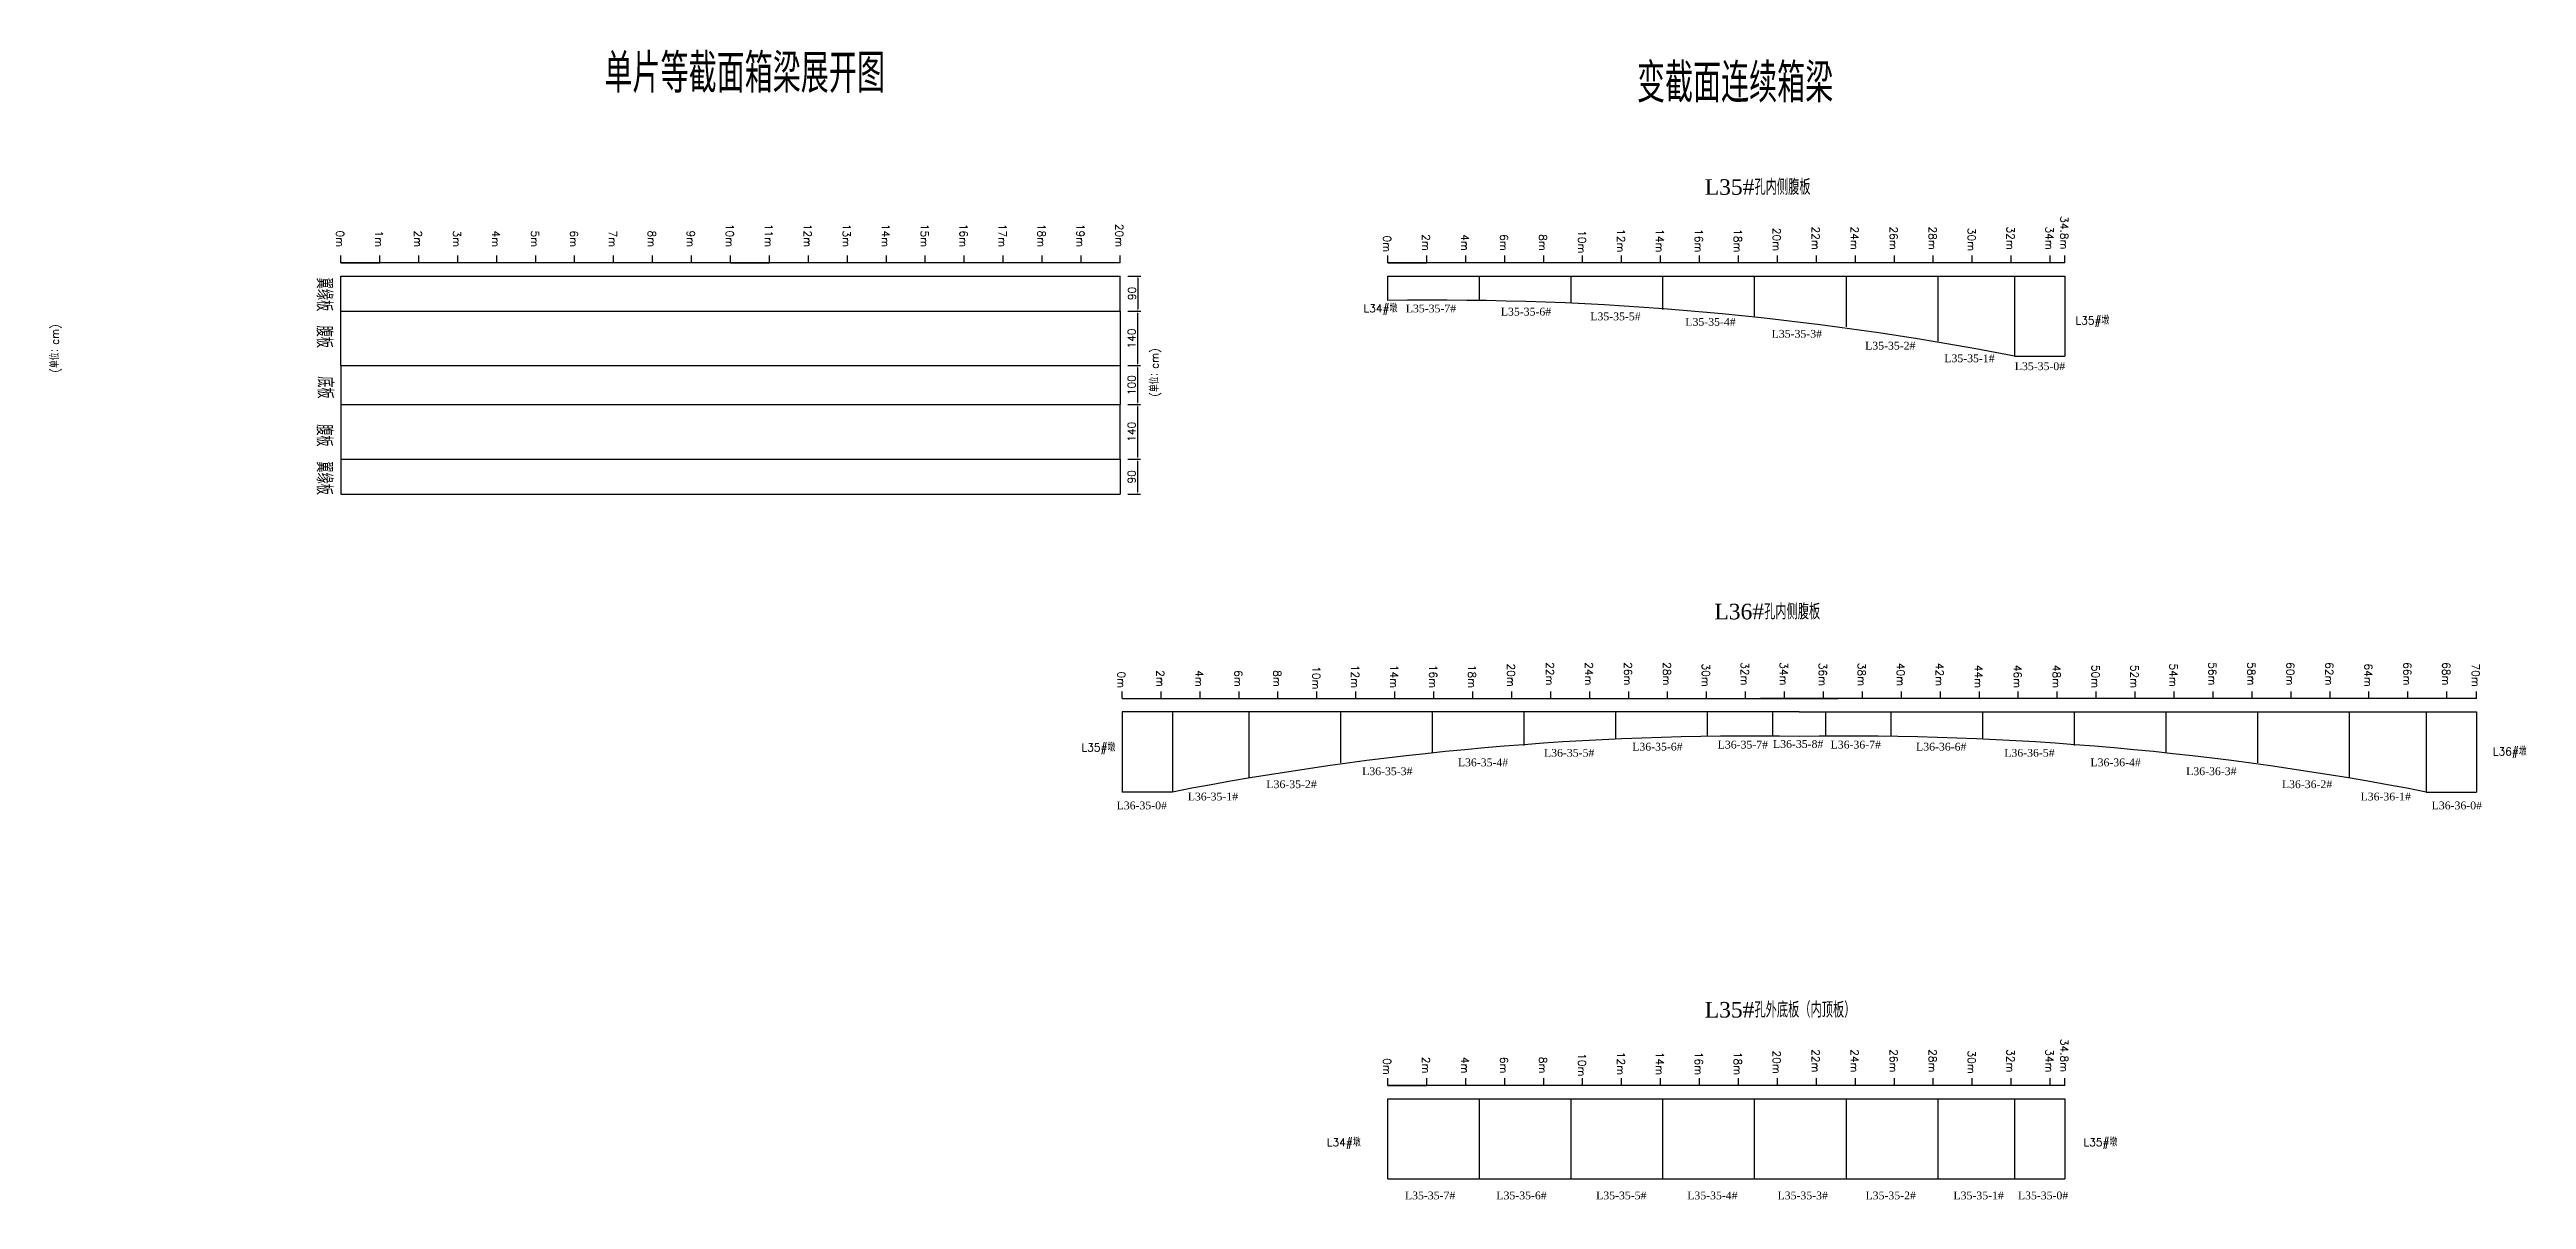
# Model space of a CAD drawing. Header units: millimetres. Extents: x -1282 to 12907, y -5521 to 1235.
# Drawn here: x 6550 to 12907, y -1802 to 1149 of the extents above; entities that cross this region are included whole.
import ezdxf

# ---------------------------------------------------------------- set-up
doc = ezdxf.new("R2010")
doc.units = ezdxf.units.MM
doc.layers.add('底图', color=7, linetype='Continuous')
doc.styles.get("Standard").update_dxf_attribs({"font": 'txt', "bigfont": 'gbcbig.shx'})
doc.dimstyles.new('ISO-25', dxfattribs={"dimtxt": 20, "dimasz": 5, "dimexe": 8, "dimexo": 20, "dimgap": 5, "dimtad": 1, "dimtxsty": 'Standard', "dimcen": 10, "dimadec": 0, "dimazin": 0, "dimtfac": 1, "dimtmove": 0, "dimatfit": 3, "dimfxl": 1, "dimarcsym": 0})

# ---------------------------------------------------------------- blocks, each defined once
blk = doc.blocks.new('*D23')
at = {"layer": 'Defpoints', "color": 0}
for p in [(9297.9, 477.8), (9297.9, 337.8), (9342.6, 337.8)]:
    blk.add_point(p, dxfattribs=at)
at = {"layer": '底图', "color": 0, "lineweight": -2}
for p, q in [((9317.9, 477.8), (9350.6, 477.8)), ((9342.6, 472.8), (9342.6, 342.8)), ((9317.9, 337.8), (9350.6, 337.8))]:
    blk.add_line(p, q, dxfattribs=at)
at = {"layer": '底图', "color": 0}
for points in [[(9341.7, 472.8), (9343.4, 472.8), (9342.6, 477.8)], [(9341.7, 342.8), (9343.4, 342.8), (9342.6, 337.8)]]:
    blk.add_solid(points, dxfattribs=at)
at = {"layer": '底图', "color": 0, "insert": (9327.6, 407.8), "char_height": 20, "attachment_point": 5, "rotation": 90}
blk.add_mtext('140', dxfattribs=at)
blk = doc.blocks.new('*D18')
at = {"layer": 'Defpoints', "color": 0}
for p in [(9297.9, 337.8), (9297.9, 237.8), (9342.6, 237.8)]:
    blk.add_point(p, dxfattribs=at)
at = {"layer": '底图', "color": 0, "lineweight": -2}
for p, q in [((9317.9, 337.8), (9350.6, 337.8)), ((9342.6, 332.8), (9342.6, 242.8)), ((9317.9, 237.8), (9350.6, 237.8))]:
    blk.add_line(p, q, dxfattribs=at)
at = {"layer": '底图', "color": 0}
for points in [[(9341.7, 332.8), (9343.4, 332.8), (9342.6, 337.8)], [(9341.7, 242.8), (9343.4, 242.8), (9342.6, 237.8)]]:
    blk.add_solid(points, dxfattribs=at)
at = {"layer": '底图', "color": 0, "insert": (9327.6, 287.8), "char_height": 20, "attachment_point": 5, "rotation": 90}
blk.add_mtext('100', dxfattribs=at)
blk = doc.blocks.new('*D19')
at = {"layer": 'Defpoints', "color": 0}
for p in [(9297.9, 237.8), (9297.9, 97.8), (9342.6, 97.8)]:
    blk.add_point(p, dxfattribs=at)
at = {"layer": '底图', "color": 0, "lineweight": -2}
for p, q in [((9317.9, 237.8), (9350.6, 237.8)), ((9342.6, 232.8), (9342.6, 102.8)), ((9317.9, 97.8), (9350.6, 97.8))]:
    blk.add_line(p, q, dxfattribs=at)
at = {"layer": '底图', "color": 0}
for points in [[(9341.7, 232.8), (9343.4, 232.8), (9342.6, 237.8)], [(9341.7, 102.8), (9343.4, 102.8), (9342.6, 97.8)]]:
    blk.add_solid(points, dxfattribs=at)
at = {"layer": '底图', "color": 0, "insert": (9327.6, 167.8), "char_height": 20, "attachment_point": 5, "rotation": 90}
blk.add_mtext('140', dxfattribs=at)
blk = doc.blocks.new('*D20')
at = {"layer": 'Defpoints', "color": 0}
for p in [(9297.9, 97.8), (9297.9, 7.8), (9342.6, 7.8)]:
    blk.add_point(p, dxfattribs=at)
at = {"layer": '底图', "color": 0, "lineweight": -2}
for p, q in [((9317.9, 97.8), (9350.6, 97.8)), ((9342.6, 92.8), (9342.6, 12.8)), ((9317.9, 7.8), (9350.6, 7.8))]:
    blk.add_line(p, q, dxfattribs=at)
at = {"layer": '底图', "color": 0}
for points in [[(9341.7, 92.8), (9343.4, 92.8), (9342.6, 97.8)], [(9341.7, 12.8), (9343.4, 12.8), (9342.6, 7.8)]]:
    blk.add_solid(points, dxfattribs=at)
at = {"layer": '底图', "color": 0, "insert": (9327.6, 52.8), "char_height": 20, "attachment_point": 5, "rotation": 90}
blk.add_mtext('90', dxfattribs=at)
blk = doc.blocks.new('*D21')
at = {"layer": 'Defpoints', "color": 0}
for p in [(9297.9, 567.8), (9297.9, 477.8), (9343.4, 477.8)]:
    blk.add_point(p, dxfattribs=at)
at = {"layer": '底图', "color": 0, "lineweight": -2}
for p, q in [((9317.9, 567.8), (9351.4, 567.8)), ((9343.4, 562.8), (9343.4, 482.8)), ((9317.9, 477.8), (9351.4, 477.8))]:
    blk.add_line(p, q, dxfattribs=at)
at = {"layer": '底图', "color": 0}
for points in [[(9342.6, 562.8), (9344.2, 562.8), (9343.4, 567.8)], [(9342.6, 482.8), (9344.2, 482.8), (9343.4, 477.8)]]:
    blk.add_solid(points, dxfattribs=at)
at = {"layer": '底图', "color": 0, "insert": (9328.4, 522.8), "char_height": 20, "attachment_point": 5, "rotation": 90}
blk.add_mtext('90', dxfattribs=at)

msp = doc.modelspace()

# ---------------------------------------------------------------- linework, layer by layer
at = {"layer": '底图'}
for p, q in [((7297.922, 601.901), (7297.922, 620.508)), ((8297.922, 601.901), (7297.922, 601.901)), ((7297.922, 601.901), (7397.922, 601.901)), ((7397.922, 601.901), (7397.922, 620.508)), ((7497.922, 601.901), (7497.922, 620.508)), ((7597.922, 601.901), (7597.922, 620.508)), ((7697.922, 601.901), (7697.922, 620.508)), ((7797.922, 601.901), (7797.922, 620.508)), ((7897.922, 601.901), (7897.922, 620.508)), ((7997.922, 601.901), (7997.922, 620.508)), ((8097.922, 601.901), (8097.922, 620.508)), ((8197.922, 601.901), (8197.922, 620.508)), ((8297.922, 601.901), (8297.922, 620.508)), ((8297.922, 601.901), (8297.922, 620.508)), ((9297.922, 601.901), (8297.922, 601.901)), ((8297.922, 601.901), (8397.922, 601.901)), ((8397.922, 601.901), (8397.922, 620.508)), ((8497.922, 601.901), (8497.922, 620.508)), ((8597.922, 601.901), (8597.922, 620.508)), ((8697.922, 601.901), (8697.922, 620.508)), ((8797.922, 601.901), (8797.922, 620.508)), ((8897.922, 601.901), (8897.922, 620.508)), ((8997.922, 601.901), (8997.922, 620.508)), ((9097.922, 601.901), (9097.922, 620.508)), ((9197.922, 601.901), (9197.922, 620.508)), ((9297.922, 601.901), (9297.922, 620.508)), ((9984.933, 601.901), (9984.933, 620.508)), ((11722.84, 601.901), (9984.933, 601.901)), ((9984.933, 601.901), (10084.933, 601.901)), ((10084.933, 601.901), (10084.933, 620.508)), ((10184.933, 601.901), (10184.933, 620.508)), ((10284.933, 601.901), (10284.933, 620.508)), ((10384.933, 601.901), (10384.933, 620.508)), ((10484.933, 601.901), (10484.933, 620.508)), ((10584.933, 601.901), (10584.933, 620.508)), ((10684.933, 601.901), (10684.933, 620.508)), ((10784.933, 601.901), (10784.933, 620.508)), ((10884.933, 601.901), (10884.933, 620.508)), ((10984.933, 601.901), (10984.933, 620.508)), ((11084.933, 601.901), (11084.933, 620.508)), ((11184.933, 601.901), (11184.933, 620.508)), ((11284.933, 601.901), (11284.933, 620.508)), ((11384.933, 601.901), (11384.933, 620.508)), ((11484.933, 601.901), (11484.933, 620.508)), ((11584.933, 601.901), (11584.933, 620.508)), ((11684.933, 601.901), (11684.933, 620.508)), ((11722.84, 601.901), (11722.84, 620.508)), ((7297.922, 567.828), (9297.922, 567.828)), ((7297.922, 477.828), (7297.922, 567.828)), ((9297.922, 477.828), (9297.922, 567.828)), ((9984.933, 567.828), (11722.568, 567.828)), ((9984.933, 504.937), (9984.933, 567.828)), ((10220.295, 504.982), (10220.295, 567.828)), ((10455.657, 497.914), (10455.657, 567.828)), ((10691.019, 481.772), (10691.019, 567.828)), ((10926.38, 464.224), (10926.38, 567.828)), ((11161.742, 437.139), (11161.742, 567.828)), ((11397.104, 400.386), (11397.104, 567.828)), ((11593.63, 567.828), (11593.63, 362.158)), ((11722.568, 567.828), (11722.568, 362.158)), ((7297.922, 477.828), (9297.922, 477.828)), ((7297.922, 337.828), (7297.922, 477.828)), ((9297.922, 477.828), (9297.922, 337.828)), ((7297.922, 337.828), (7297.922, 237.828)), ((7297.922, 337.828), (9297.922, 337.828)), ((9297.922, 337.828), (9297.922, 237.828)), ((11593.63, 362.158), (11722.568, 362.158)), ((7297.922, 237.828), (7297.922, 97.828)), ((7297.922, 237.828), (9297.922, 237.828)), ((9297.922, 97.828), (9297.922, 237.828)), ((7297.922, 97.828), (9297.922, 97.828)), ((7297.922, 97.828), (7297.922, 7.828)), ((9297.922, 97.828), (9297.922, 7.828)), ((7297.922, 7.828), (9297.922, 7.828)), ((9303.056, -516.705), (9303.056, -498.098)), ((9403.056, -516.705), (9403.056, -498.098)), ((9503.056, -516.705), (9503.056, -498.098)), ((9603.056, -516.705), (9603.056, -498.098)), ((9703.056, -516.705), (9703.056, -498.098)), ((9803.056, -516.705), (9803.056, -498.098)), ((9903.056, -516.705), (9903.056, -498.098)), ((10003.056, -516.705), (10003.056, -498.098)), ((10103.056, -516.705), (10103.056, -498.098)), ((10203.056, -516.705), (10203.056, -498.098)), ((10303.056, -516.705), (10303.056, -498.098)), ((10403.056, -516.705), (10403.056, -498.098)), ((10503.056, -516.705), (10503.056, -498.098)), ((10603.056, -516.705), (10603.056, -498.098)), ((10703.056, -516.705), (10703.056, -498.098)), ((10803.056, -516.705), (10803.056, -498.098)), ((10903.056, -516.705), (10903.056, -498.098)), ((11003.056, -516.705), (11003.056, -498.098)), ((11103.056, -516.705), (11103.056, -498.098)), ((11203.056, -516.705), (11203.056, -498.098)), ((11303.056, -516.705), (11303.056, -498.098)), ((11403.056, -516.705), (11403.056, -498.098)), ((11503.056, -516.705), (11503.056, -498.098)), ((11603.056, -516.705), (11603.056, -498.098)), ((11703.056, -516.705), (11703.056, -498.098)), ((11803.056, -516.705), (11803.056, -498.098)), ((11903.056, -516.705), (11903.056, -498.098)), ((12003.056, -516.705), (12003.056, -498.098)), ((12103.056, -516.705), (12103.056, -498.098)), ((12203.056, -516.705), (12203.056, -498.098)), ((12303.056, -516.705), (12303.056, -498.098)), ((12403.056, -516.705), (12403.056, -498.098)), ((12503.056, -516.705), (12503.056, -498.098)), ((12603.056, -516.705), (12603.056, -498.098)), ((12703.056, -516.705), (12703.056, -498.098)), ((12778.869, -516.705), (12778.869, -498.098)), ((9303.056, -516.705), (11040.962, -516.705)), ((11040.962, -550.778), (9303.327, -550.778)), ((9303.327, -550.778), (9303.327, -756.448)), ((9432.266, -550.778), (9432.266, -756.448)), ((9628.792, -718.22), (9628.792, -550.778)), ((9864.153, -681.467), (9864.153, -550.778)), ((10099.515, -654.383), (10099.515, -550.778)), ((10334.877, -636.834), (10334.877, -550.778)), ((10570.239, -620.692), (10570.239, -550.778)), ((10805.601, -613.624), (10805.601, -550.778)), ((11040.962, -516.705), (10940.962, -516.705)), ((10973.235, -613.669), (10973.235, -550.778)), ((12778.869, -516.705), (11040.962, -516.705)), ((11040.962, -516.705), (11140.962, -516.705)), ((11040.962, -550.778), (12778.597, -550.778)), ((11108.689, -613.669), (11108.689, -550.778)), ((11276.324, -613.624), (11276.324, -550.778)), ((11511.686, -620.692), (11511.686, -550.778)), ((11747.048, -636.834), (11747.048, -550.778)), ((11982.409, -654.383), (11982.409, -550.778)), ((12217.771, -681.467), (12217.771, -550.778)), ((12453.133, -718.22), (12453.133, -550.778)), ((12649.659, -550.778), (12649.659, -756.448)), ((12778.597, -550.778), (12778.597, -756.448)), ((9432.266, -756.448), (9303.327, -756.448)), ((12649.659, -756.448), (12778.597, -756.448)), ((9984.933, -1509.583), (9984.933, -1490.976)), ((11722.84, -1509.583), (9984.933, -1509.583)), ((9984.933, -1509.583), (10084.933, -1509.583)), ((10084.933, -1509.583), (10084.933, -1490.976)), ((10184.933, -1509.583), (10184.933, -1490.976)), ((10284.933, -1509.583), (10284.933, -1490.976)), ((10384.933, -1509.583), (10384.933, -1490.976)), ((10484.933, -1509.583), (10484.933, -1490.976)), ((10584.933, -1509.583), (10584.933, -1490.976)), ((10684.933, -1509.583), (10684.933, -1490.976)), ((10784.933, -1509.583), (10784.933, -1490.976)), ((10884.933, -1509.583), (10884.933, -1490.976)), ((10984.933, -1509.583), (10984.933, -1490.976)), ((11084.933, -1509.583), (11084.933, -1490.976)), ((11184.933, -1509.583), (11184.933, -1490.976)), ((11284.933, -1509.583), (11284.933, -1490.976)), ((11384.933, -1509.583), (11384.933, -1490.976)), ((11484.933, -1509.583), (11484.933, -1490.976)), ((11584.933, -1509.583), (11584.933, -1490.976)), ((11684.933, -1509.583), (11684.933, -1490.976)), ((11722.84, -1509.583), (11722.84, -1490.976)), ((9984.933, -1543.657), (11722.568, -1543.657)), ((9984.933, -1749.327), (9984.933, -1543.657)), ((10220.295, -1749.327), (10220.295, -1543.657)), ((10455.657, -1749.327), (10455.657, -1543.657)), ((10691.019, -1749.327), (10691.019, -1543.657)), ((10926.38, -1749.327), (10926.38, -1543.657)), ((11161.742, -1749.327), (11161.742, -1543.657)), ((11397.104, -1749.327), (11397.104, -1543.657)), ((11593.63, -1543.657), (11593.63, -1749.327)), ((11722.568, -1543.657), (11722.568, -1749.327)), ((9984.933, -1749.327), (11722.568, -1749.327))]:
    msp.add_line(p, q, dxfattribs=at)
for centre, start, end in [((10104.115, -7286.253), 78.9796845, 90.8763813), ((10921.781, -8404.859), 89.1236187, 101.0203155), ((11160.144, -8404.859), 78.9796845, 90.8763813)]:
    msp.add_arc(centre, 7792.101, start, end, dxfattribs=at)

# ---------------------------------------------------------------- texts
for s, p in [('34.8m', (11711.006, 721.844)), ('0m', (9973.099, 671.844)), ('2m', (10073.099, 675.177)), ('4m', (10173.099, 675.177)), ('6m', (10273.099, 675.177)), ('8m', (10373.099, 675.177)), ('10m', (10473.099, 685.177)), ('12m', (10573.099, 688.511)), ('14m', (10673.099, 688.511)), ('16m', (10773.099, 688.511)), ('18m', (10873.099, 688.511)), ('20m', (10973.099, 691.844)), ('22m', (11073.099, 695.177)), ('24m', (11173.099, 695.177)), ('26m', (11273.099, 695.177)), ('28m', (11373.099, 695.177)), ('30m', (11473.099, 691.844)), ('32m', (11573.099, 695.177)), ('34m', (11673.099, 695.177)), ('10m', (9791.222, -433.429)), ('12m', (9891.222, -430.096)), ('14m', (9991.222, -430.096)), ('16m', (10091.222, -430.096)), ('18m', (10191.222, -430.096)), ('20m', (10291.222, -426.762)), ('22m', (10391.222, -423.429)), ('24m', (10491.222, -423.429)), ('26m', (10591.222, -423.429)), ('28m', (10691.222, -423.429)), ('30m', (10791.222, -426.762)), ('32m', (10891.222, -423.429)), ('34m', (10991.222, -423.429)), ('36m', (11091.222, -424.71)), ('38m', (11191.222, -424.71)), ('40m', (11291.222, -424.71)), ('42m', (11391.222, -424.71)), ('44m', (11491.222, -429.685)), ('46m', (11591.222, -430.096)), ('48m', (11691.222, -430.096)), ('50m', (11791.222, -430.096)), ('52m', (11891.222, -430.096)), ('54m', (11991.222, -426.762)), ('56m', (12091.222, -423.429)), ('58m', (12191.222, -423.429)), ('60m', (12291.222, -423.429)), ('62m', (12391.222, -423.429)), ('64m', (12491.222, -426.762)), ('66m', (12591.222, -423.429)), ('68m', (12691.222, -423.429)), ('70m', (12767.035, -426.713)), ('0m', (9291.222, -446.762)), ('2m', (9391.222, -443.429)), ('4m', (9491.222, -443.429)), ('6m', (9591.222, -443.429)), ('8m', (9691.222, -443.429)), ('34.8m', (11711.006, -1389.641)), ('0m', (9973.099, -1439.641)), ('2m', (10073.099, -1436.307)), ('4m', (10173.099, -1436.307)), ('6m', (10273.099, -1436.307)), ('8m', (10373.099, -1436.307)), ('10m', (10473.099, -1426.307)), ('12m', (10573.099, -1422.974)), ('14m', (10673.099, -1422.974)), ('16m', (10773.099, -1422.974)), ('18m', (10873.099, -1422.974)), ('20m', (10973.099, -1419.641)), ('22m', (11073.099, -1416.307)), ('24m', (11173.099, -1416.307)), ('26m', (11273.099, -1416.307)), ('28m', (11373.099, -1416.307)), ('30m', (11473.099, -1419.641)), ('32m', (11573.099, -1416.307)), ('34m', (11673.099, -1416.307))]:
    msp.add_text(s, height=20, rotation=270, dxfattribs=at).set_placement(p)
for s, insert, char_height, width, attachment_point in [('单片等截面箱梁展开图', (7974.314, 1138.028), 100, 705.605, 1), ('变截面连续箱梁', (10624.155, 1113.276), 100, 945.17795, 1), ('{\\fTimes New Roman|b0|i0|c186|p18;L35#}孔内侧腹板', (10798.291, 816.23), 40, 419.4294, 1), ('L34#墩', (10009.6, 467.95), 20, 137.0343, 9), ('{\\fTimes New Roman|b0|i0|c186|p18;L35-35-7#}', (10160.221, 474.222), 20, 137.0343, 9), ('{\\fTimes New Roman|b0|i0|c186|p18;L35-35-6#}', (10404.121, 466.102), 20, 137.0343, 9), ('{\\fTimes New Roman|b0|i0|c186|p18;L35-35-5#}', (10633.793, 453.922), 20, 137.0343, 9), ('{\\fTimes New Roman|b0|i0|c186|p18;L35-35-4#}', (10877.692, 439.713), 20, 137.0343, 9), ('L35#墩', (11836.493, 437.025), 20, 137.0343, 9), ('{\\fTimes New Roman|b0|i0|c186|p18;L35-35-3#}', (11099.234, 409.264), 20, 137.0343, 9), ('{\\fTimes New Roman|b0|i0|c186|p18;L35-35-2#}', (11339.068, 378.816), 20, 137.0343, 9), ('{\\fTimes New Roman|b0|i0|c186|p18;L35-35-1#}', (11542.317, 346.337), 20, 137.0343, 9), ('{\\fTimes New Roman|b0|i0|c186|p18;L35-35-0#}', (11723.209, 326.038), 20, 137.0343, 9), ('{\\fTimes New Roman|b0|i0|c186|p18;L36#}孔内侧腹板', (10823.085, -273.327), 40, 419.4294, 1), ('L35#墩', (9285.786, -658.876), 20, 137.0343, 9), ('{\\fTimes New Roman|b0|i0|c186|p18;L36-35-6#}', (10741.334, -650.339), 20, 137.0343, 9), ('{\\fTimes New Roman|b0|i0|c186|p18;L36-35-7#}', (10960.704, -645.081), 20, 137.0343, 9), ('{\\fTimes New Roman|b0|i0|c186|p18;L36-35-8#}', (11102.675, -643.557), 20, 137.0343, 9), ('{\\fTimes New Roman|b0|i0|c186|p18;L36-36-7#}', (11121.22, -645.081), 20, 137.0343, 7), ('{\\fTimes New Roman|b0|i0|c186|p18;L36-36-6#}', (11340.591, -650.339), 20, 137.0343, 7), ('{\\fTimes New Roman|b0|i0|c186|p18;L36-35-3#}', (10048.123, -713.438), 20, 137.0343, 9), ('{\\fTimes New Roman|b0|i0|c186|p18;L36-35-4#}', (10293.818, -690.652), 20, 137.0343, 9), ('{\\fTimes New Roman|b0|i0|c186|p18;L36-35-5#}', (10514.943, -666.114), 20, 137.0343, 9), ('{\\fTimes New Roman|b0|i0|c186|p18;L36-36-5#}', (11566.981, -666.114), 20, 137.0343, 7), ('{\\fTimes New Roman|b0|i0|c186|p18;L36-36-4#}', (11788.107, -690.652), 20, 137.0343, 7), ('{\\fTimes New Roman|b0|i0|c186|p18;L36-36-3#}', (12033.802, -713.438), 20, 137.0343, 7), ('L36#墩', (12907.561, -669.109), 20, 137.0343, 9), ('{\\fTimes New Roman|b0|i0|c186|p18;L36-35-1#}', (9600.607, -778.289), 20, 137.0343, 9), ('{\\fTimes New Roman|b0|i0|c186|p18;L36-35-2#}', (9802.428, -746.74), 20, 137.0343, 9), ('{\\fTimes New Roman|b0|i0|c186|p18;L36-36-2#}', (12279.497, -746.74), 20, 137.0343, 7), ('{\\fTimes New Roman|b0|i0|c186|p18;L36-36-1#}', (12481.318, -778.289), 20, 137.0343, 7), ('{\\fTimes New Roman|b0|i0|c186|p18;L36-35-0#}', (9418.09, -801.074), 20, 137.0343, 9), ('{\\fTimes New Roman|b0|i0|c186|p18;L36-36-0#}', (12663.834, -801.074), 20, 137.0343, 7), ('{\\fTimes New Roman|b0|i0|c186|p18;L35#}孔外底板（内顶板）', (10798.291, -1295.255), 40, 419.4294, 1), ('L34#墩', (9915.519, -1672.284), 20, 137.0343, 9), ('L35#墩', (11857.4, -1671.888), 20, 137.0343, 9), ('{\\fTimes New Roman|b0|i0|c186|p18;L35-35-7#}', (10158.097, -1802.053), 20, 137.0343, 9), ('{\\fTimes New Roman|b0|i0|c186|p18;L35-35-6#}', (10392.648, -1802.053), 20, 137.0343, 9), ('{\\fTimes New Roman|b0|i0|c186|p18;L35-35-5#}', (10648.655, -1802.053), 20, 137.0343, 9), ('{\\fTimes New Roman|b0|i0|c186|p18;L35-35-4#}', (10882.489, -1802.053), 20, 137.0343, 9), ('{\\fTimes New Roman|b0|i0|c186|p18;L35-35-3#}', (11114.306, -1802.053), 20, 137.0343, 9), ('{\\fTimes New Roman|b0|i0|c186|p18;L35-35-2#}', (11340.077, -1802.053), 20, 137.0343, 9), ('{\\fTimes New Roman|b0|i0|c186|p18;L35-35-1#}', (11565.847, -1802.053), 20, 137.0343, 9), ('{\\fTimes New Roman|b0|i0|c186|p18;L35-35-0#}', (11731.143, -1802.053), 20, 137.0343, 9)]:
    msp.add_mtext(s, dxfattribs=dict(at, insert=insert, char_height=char_height, width=width, attachment_point=attachment_point))
for s, insert, char_height, width, attachment_point, rotation in [('20m', (9286.088, 641.844), 20, 90.49877, 9, 270), ('0m', (7286.088, 641.844), 20, 90.49877, 9, 270), ('1m', (7386.088, 641.844), 20, 90.49877, 9, 270), ('2m', (7486.088, 641.844), 20, 90.49877, 9, 270), ('3m', (7586.088, 641.844), 20, 90.49877, 9, 270), ('4m', (7686.088, 641.844), 20, 90.49877, 9, 270), ('5m', (7786.088, 641.844), 20, 90.49877, 9, 270), ('6m', (7886.088, 641.844), 20, 90.49877, 9, 270), ('7m', (7986.088, 641.844), 20, 90.49877, 9, 270), ('8m', (8086.088, 641.844), 20, 90.49877, 9, 270), ('9m', (8186.088, 641.844), 20, 90.49877, 9, 270), ('10m', (8286.088, 641.844), 20, 90.49877, 9, 270), ('11m', (8386.088, 641.844), 20, 90.49877, 9, 270), ('12m', (8486.088, 641.844), 20, 90.49877, 9, 270), ('13m', (8586.088, 641.844), 20, 90.49877, 9, 270), ('14m', (8686.088, 641.844), 20, 90.49877, 9, 270), ('15m', (8786.088, 641.844), 20, 90.49877, 9, 270), ('16m', (8886.088, 641.844), 20, 90.49877, 9, 270), ('17m', (8986.088, 641.844), 20, 90.49877, 9, 270), ('18m', (9086.088, 641.844), 20, 90.49877, 9, 270), ('19m', (9186.088, 641.844), 20, 90.49877, 9, 270), ('翼缘板', (7235.404, 563.592), 40, 230.21945, 7, 270), ('(单位：cm)', (6580.776, 444.578), 20, 137.0343, 9, 90), ('腹板', (7235.404, 440.569), 40, 230.21945, 7, 270), ('(单位：cm)', (9402.985, 382.996), 20, 137.0343, 9, 90), ('底板', (7237.611, 310.501), 40, 230.21945, 7, 270), ('腹板', (7235.404, 187.364), 40, 230.21945, 7, 270), ('翼缘板', (7235.404, 92.252), 40, 230.21945, 7, 270)]:
    msp.add_mtext(s, dxfattribs=dict(at, insert=insert, char_height=char_height, width=width, attachment_point=attachment_point, rotation=rotation))

# ---------------------------------------------------------------- dimensions: what is measured, and where the dimension line sits
for base, p1, p2, angle, picture, middle in [((9343.407, 477.828), (9297.922, 567.828), (9297.922, 477.828), 90, '*D21', (9328.407, 522.828)), ((9342.573, 337.828), (9297.922, 477.828), (9297.922, 337.828), 270, '*D23', (9327.573, 407.828))]:
    dim = msp.add_linear_dim(base=base, p1=p1, p2=p2, angle=angle, dimstyle='ISO-25', dxfattribs=at)
    dim.commit()
    dim.dimension.update_dxf_attribs({"geometry": picture, "text_midpoint": middle})
for base, p1, p2, picture, middle in [((9342.573, 237.828), (9297.922, 337.828), (9297.922, 237.828), '*D18', (9327.573, 287.828)), ((9342.573, 97.828), (9297.922, 237.828), (9297.922, 97.828), '*D19', (9327.573, 167.828)), ((9342.573, 7.828), (9297.922, 97.828), (9297.922, 7.828), '*D20', (9327.573, 52.828))]:
    dim = msp.add_linear_dim(base=base, p1=p1, p2=p2, angle=270, dimstyle='ISO-25', override={"dimtmove": 1}, dxfattribs=at)
    dim.commit()
    dim.dimension.update_dxf_attribs({"geometry": picture, "text_midpoint": middle})

doc.saveas('drawing.dxf')
